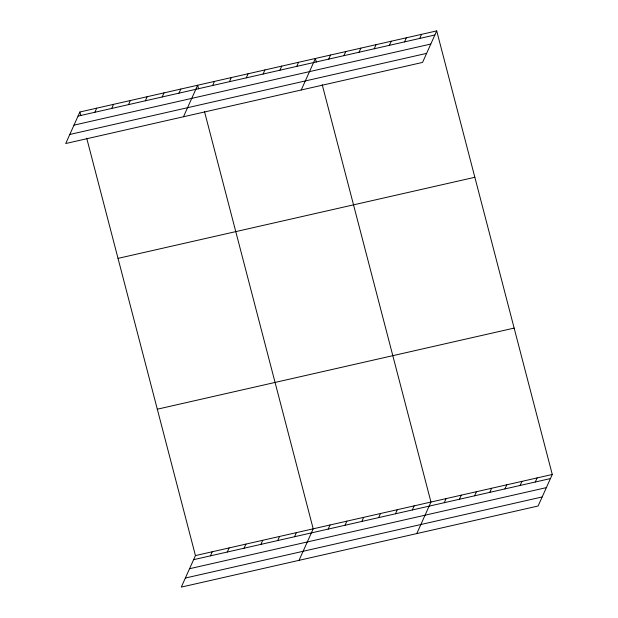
<?xml version="1.0" encoding="UTF-8"?>
<svg xmlns="http://www.w3.org/2000/svg" width="618" height="618" viewBox="0 0 618 618"><rect width="100%" height="100%" fill="white"/><g stroke="black" fill="none" stroke-linecap="round" stroke-linejoin="round"><path stroke-width="0.93" d="M79.892 111.997L65.724 143.523L422.55 62.418L436.71 30.9L79.892 111.997L80.834 115.612M94.871 112.267L96.709 108.173M111.696 108.444L113.534 104.349M128.513 104.62L130.352 100.525M145.338 100.804L147.177 96.709M162.155 96.98L164.002 92.885M178.981 93.156L180.819 89.062M183.476 116.756L197.644 85.238L198.587 88.853M212.623 85.508L214.461 81.414M229.448 81.684L231.286 77.59M246.265 77.86L248.104 73.766M263.09 74.036L264.929 69.942M279.908 70.213L281.746 66.118M296.733 66.389L298.571 62.294M301.229 89.996L315.396 58.471L316.331 62.086M328.714 59.119L330.56 55.025M343.886 55.674L345.725 51.58M359.05 52.229L360.889 48.134M374.214 48.783L376.053 44.689M389.379 45.338L391.217 41.244M404.543 41.885L406.381 37.791M419.707 38.44L421.546 34.345M86.713 138.2L195.45 555.582L181.29 587.1L538.108 506.003L552.276 474.477L436.71 30.9M210.437 555.852L212.275 551.758M227.254 552.029L229.1 547.934M244.079 548.205L245.918 544.11M260.904 544.381L262.743 540.286M277.721 540.557L279.56 536.463M294.547 536.733L296.385 532.639M299.042 560.341L313.202 528.815L204.465 111.441M328.189 529.085L330.027 524.991M345.006 525.261L346.845 521.167M361.831 521.438L363.67 517.343M378.649 517.614L380.495 513.519M395.474 513.797L397.312 509.703M412.299 509.974L414.137 505.879M416.787 533.573L430.955 502.055L322.217 84.681M444.28 502.704L446.119 498.61M459.444 499.251L461.291 495.157M474.609 495.806L476.455 491.712M489.78 492.361L491.619 488.266M504.945 488.915L506.783 484.821M520.109 485.47L521.947 481.376M535.273 482.017L537.112 477.923M78.053 116.091L434.871 34.994M73.982 125.145L430.808 44.048M69.788 134.469L426.613 53.372M118.023 258.378L474.848 177.281M157.32 409.201L514.137 328.096M195.45 555.582L552.276 474.477M193.612 559.676L550.437 478.571M189.548 568.722L546.366 487.625M185.354 578.046L542.179 496.949"/></g></svg>
